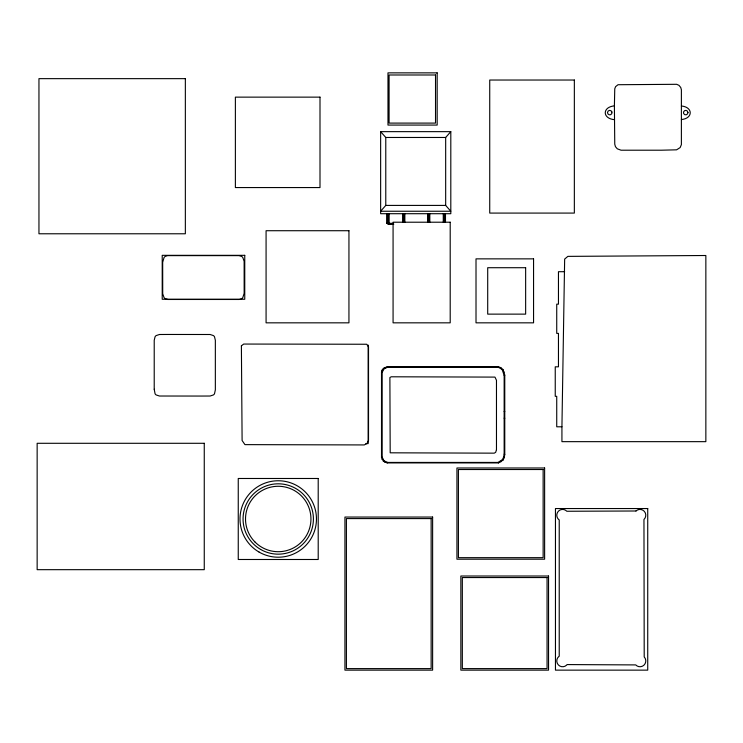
<?xml version="1.0" encoding="UTF-8"?>
<svg xmlns="http://www.w3.org/2000/svg" width="743" height="743" viewBox="0 0 743 743"><rect width="100%" height="100%" fill="white"/><g stroke="black" fill="none" stroke-linecap="round" stroke-linejoin="round"><path stroke-width="1.11" d="M561.931 426.798L564.652 259.075L567.884 256.372L705.85 255.508L705.85 441.658L561.931 441.658L561.931 426.798L556.73 426.798L556.73 396.325L555.244 396.325L555.244 366.819L558.457 366.819L558.457 333.384L556.73 333.384L556.73 304.156L558.457 304.156L558.457 271.706L564.652 271.706M614.396 105.877L614.758 88.798L615.594 86.643L618.046 84.721L676.659 84.303L678.981 85.343L680.737 87.479L681.387 89.782L681.387 144.634L680.151 147.578L676.585 149.826L661.372 150.207L621.037 150.207L617.284 148.804L615.445 146.659L614.758 144.179L614.396 105.877C602.229 106.983 602.229 118.555 614.396 119.66M503.605 457.214L504.153 454.103L504.153 375.54L502.352 369.94L500.308 368.231L497.996 367.209L387.725 367.209L384.001 368.825L382.116 372.475L382.116 457.159L384.001 460.818L387.725 462.434L497.996 462.434L502.352 459.703L503.605 457.214L504.218 457.642L502.955 460.158L498.544 462.917L387.168 462.917L383.407 461.282L381.503 457.586L381.503 372.048L382.051 370.218L383.407 368.361L387.168 366.726L498.544 366.726L500.884 367.757L502.955 369.485L504.766 375.141L504.766 454.493L504.218 457.642M380.639 131.65L385.775 137.474L385.775 205.412L380.639 211.244L450.806 211.244L445.67 205.412L445.67 137.474L450.806 131.65L380.639 131.65L380.639 213.705L450.806 213.705L450.806 131.65M497.996 367.209L498.544 366.726M387.168 462.917L387.725 462.434M500.308 368.231L500.884 367.757M384.8 462.165L385.385 461.691M383.407 461.282L384.001 460.818M502.352 369.94L502.955 369.485M382.051 459.425L382.664 458.979M503.605 372.429L504.218 372.002M381.503 457.586L382.116 457.159M504.153 375.54L504.766 375.141M681.387 119.549C693.163 118.481 693.163 107.057 681.387 105.989M504.153 411.455L504.766 411.427M385.775 137.474L445.67 137.474M385.775 205.412L445.67 205.412M386.927 213.65L386.927 223.309L393.632 223.309M393.734 224.405L388.691 224.405L386.927 223.309M365.862 443.617L368.166 443.617L368.166 345.058M168.029 299.475L238.828 299.485A6.696 6.696 0 0 0 239.729 299.383L241.651 298.658A4.672 4.672 0 0 0 242.775 297.664L244.159 293.318L244.141 261.313L242.775 257.44A4.672 4.672 0 0 0 241.651 256.446L238.94 255.629L168.029 255.629A6.696 6.696 0 0 0 167.129 255.731L165.206 256.456A4.672 4.672 0 0 0 164.082 257.45L162.68 262.27L162.717 293.782L164.082 297.655A4.672 4.672 0 0 0 165.206 298.649L167.129 299.373A6.696 6.696 0 0 0 168.029 299.475A6.548 6.548 0 0 1 166.776 299.299M504.153 418.179L504.766 418.216M388.96 224.405L387.261 223.309L387.261 213.65M504.153 454.103L504.766 454.493M389.23 224.405L387.586 223.309L387.586 213.65M381.503 372.048L382.116 372.475M389.713 224.405L388.162 223.309L388.162 213.65M382.051 370.218L382.664 370.664M502.352 459.703L502.955 460.158M383.407 368.361L384.001 368.825M390.53 224.405L389.146 223.309L389.146 213.65M384.8 367.479L385.385 367.952M500.308 461.412L500.884 461.877M387.168 366.726L387.725 367.209M497.996 462.434L498.544 462.917M445.484 213.65L445.484 222.241M445.159 213.65L445.159 222.241M444.825 213.65L444.825 222.241M444.249 213.65L444.249 222.241M443.265 213.65L443.265 222.241M429.816 213.65L429.816 222.241M428.841 213.65L428.841 222.241M428.256 213.65L428.256 222.241M427.931 213.65L427.931 222.241M427.606 213.65L427.606 222.241M404.814 213.65L404.814 222.241M404.48 213.65L404.48 222.241M404.155 213.65L404.155 222.241M403.579 213.65L403.579 222.241M402.595 213.65L402.595 222.241M154.219 389.23L155.073 393.771A4.217 4.217 0 0 0 156.151 394.932L159.429 396.019L201.056 396.056L210.139 396.019L213.427 394.932A4.217 4.217 0 0 0 214.495 393.771L215.349 389.871L215.349 340.266L214.495 336.746A4.217 4.217 0 0 0 213.427 335.585L210.139 334.499L168.512 334.461L159.429 334.499L156.151 335.585A4.217 4.217 0 0 0 155.073 336.746L154.219 340.266L154.219 389.23M611.926 112.017L611.805 113.549L610.727 114.654L609.195 114.803L607.923 113.93L607.505 112.444L608.145 111.041L609.539 110.373L611.034 110.763L611.926 112.017M496.473 449.664L495.683 452.292L494.253 453.156L390.186 452.812L389.889 377.509L391.236 376.794L494.968 377.1L496.473 380.295L496.473 449.664M687.962 112.444L687.544 113.93L686.272 114.803L684.74 114.654L683.662 113.549L683.541 112.017L684.433 110.763L685.928 110.373L687.321 111.041L687.962 112.444M241.391 345.829L242.107 440.506L244.949 444.63L364.256 444.936L366.968 443.515L368.519 440.478L368.519 346.842L366.736 344.25L243.704 344.055L241.391 345.829M635.98 510.998L566.835 511.258A5.814 5.814 0 0 0 558.615 510.998A5.814 5.814 0 0 0 558.355 519.227L559.228 519.933L559.228 656.236L558.615 656.682A5.814 5.814 0 0 0 558.355 664.911A5.814 5.814 0 0 0 566.584 665.161L567.067 664.576L635.729 664.911A5.814 5.814 0 0 0 643.958 665.161A5.814 5.814 0 0 0 644.209 656.933L643.958 519.478A5.814 5.814 0 0 0 644.209 511.258A5.814 5.814 0 0 0 635.98 510.998M437.172 72.86L387.976 72.86L387.976 125.075L437.172 125.075L437.172 72.86M435.519 74.987L389.091 74.987L389.091 123.097L435.519 123.097L435.519 74.987M185.351 78.647L38.952 78.647L38.952 233.776L185.351 233.776L185.351 78.647M574.348 80.03L489.73 80.03L489.73 213.083L574.348 213.083L574.348 80.03M320.001 97.138L235.382 97.138L235.382 187.561L320.001 187.561L320.001 97.138M450.202 222.213L393.075 222.213L393.075 322.834L450.202 322.834L450.202 222.213M348.941 230.72L266.078 230.72L266.078 322.834L348.941 322.834L348.941 230.72M244.753 255.332L162.215 255.332L162.215 299.262L244.753 299.262L244.753 255.332M533.558 258.861L476.012 258.861L476.012 322.834L533.558 322.834L533.558 258.861M525.645 267.712L487.705 267.712L487.705 314.131L525.645 314.131L525.645 267.712M204.26 443.292L37.15 443.292L37.15 569.677L204.26 569.677L204.26 443.292M544.619 467.988L456.936 467.988L456.936 559.2L544.619 559.2L544.619 467.988M543.142 469.52L458.412 469.52L458.412 557.668L543.142 557.668L543.142 469.52M318.208 478.483L238.252 478.483L238.252 559.488L318.208 559.488L318.208 478.483M647.729 508.546L555.458 508.546L555.458 670.14L647.729 670.14L647.729 508.546M432.621 517.054L344.938 517.054L344.938 670.14L432.621 670.14L432.621 517.054M431.144 518.586L346.414 518.586L346.414 668.607L431.144 668.607L431.144 518.586M548.538 576.02L460.855 576.02L460.855 670.14L548.538 670.14L548.538 576.02M547.062 577.552L462.332 577.552L462.332 668.607L547.062 668.607L547.062 577.552M259.112 552.095A38.237 38.237 0 0 0 316.462 518.985A38.237 38.237 0 0 0 259.112 485.876A38.237 38.237 0 0 0 259.112 552.095M260.644 549.448A35.172 35.172 0 0 0 313.407 518.985A35.172 35.172 0 0 0 260.644 488.522A35.172 35.172 0 0 0 260.644 549.448M255.1 542.121A32.711 32.711 0 0 0 309.831 527.456A32.711 32.711 0 0 0 269.765 487.389A32.711 32.711 0 0 0 255.1 542.121"/></g></svg>
